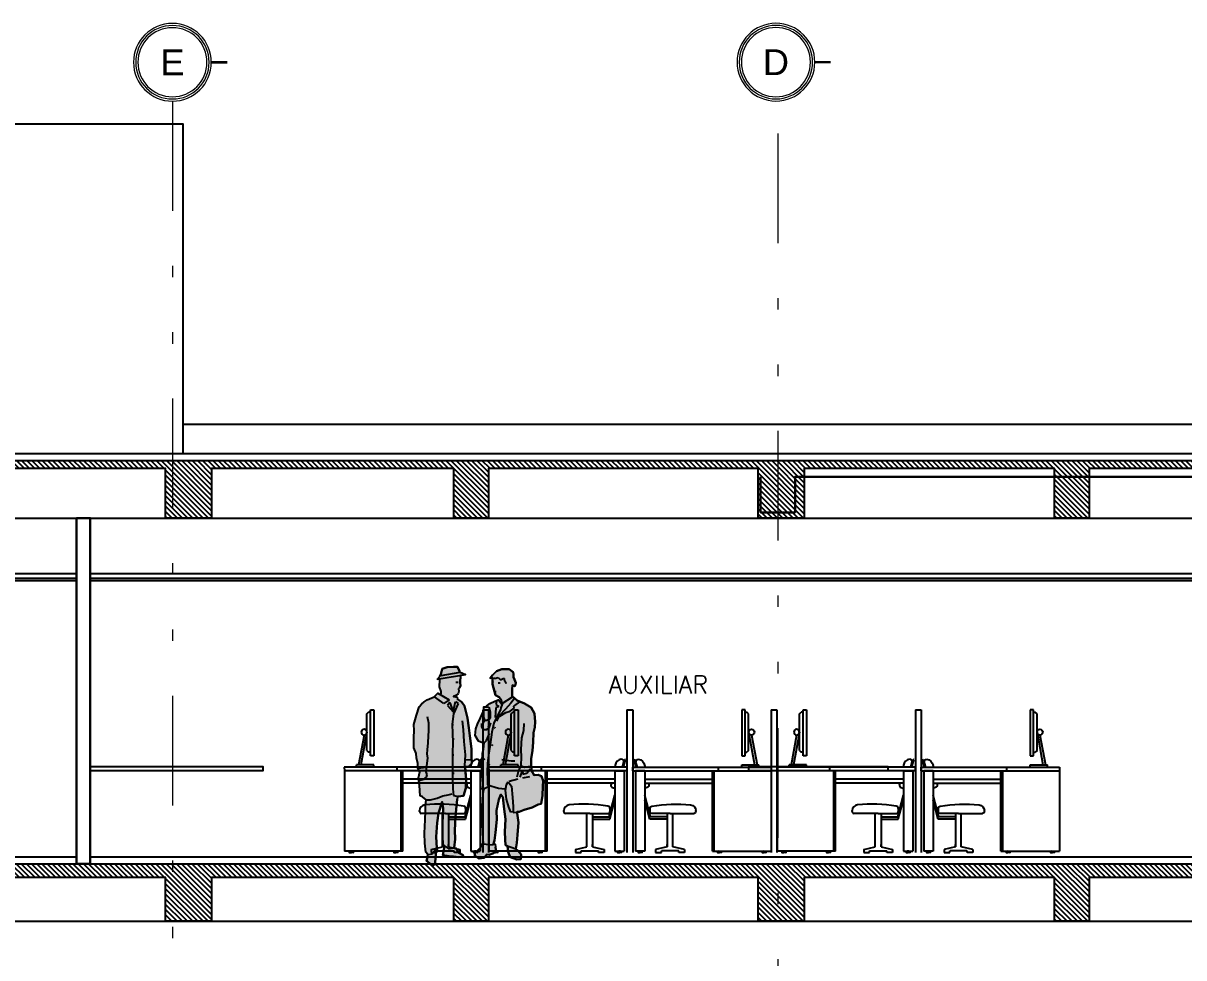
# Model space of a CAD drawing. Header units: millimetres. Extents: x 2056 to 4470, y 1400 to 3101.
# Drawn here: x 2167.64 to 2177.71, y 1445.44 to 1453.56 of the extents above; entities that cross this region are included whole.
import ezdxf
from ezdxf.enums import TextEntityAlignment as Align

# ---------------------------------------------------------------- set-up
doc = ezdxf.new("R2010")
doc.units = ezdxf.units.MM
doc.linetypes.add('DIVIDE', pattern=[31.75, 12.7, -6.35, 0, -6.35, 0, -6.35])
for name, color, linetype in [('A-254', 254, 'Continuous'), ('A-ANNO-DIMS-GRID', 195, 'Continuous'), ('A-ANNO-TEXT', 190, 'Continuous'), ('A-FURN', 252, 'Continuous'), ('A-FURN-FIXD', 8, 'Continuous'), ('A-GRID-COLS', 75, 'DIVIDE'), ('A-PLAN-1', 5, 'Continuous'), ('A-PLAN-2', 4, 'Continuous'), ('A-PLAN-4', 2, 'Continuous'), ('A-PLAN-5', 1, 'Continuous'), ('A-PLAN-6', 9, 'Continuous')]:
    doc.layers.add(name, color=color, linetype=linetype)
doc.layers.add('A-WALL', color=16, linetype='Continuous', lineweight=30)
doc.styles.add('ROMAN', font='arial.ttf')
doc.styles.add('ROMANS', font='romans')
pattern_1 = [(225, (-989008.851176, -1733150.051984), (0.02245064030267, -0.02245064030267), [])]

# ---------------------------------------------------------------- blocks, each defined once
blk = doc.blocks.new('PC PANTALLA LATERAL')
at = {"layer": 'A-FURN-FIXD'}
for p, q in [((10828.772, -4647.171), (10828.772, -4647.571)), ((10828.802, -4647.171), (10828.772, -4647.171)), ((10828.802, -4647.571), (10828.802, -4647.171)), ((10828.802, -4647.191), (10828.817, -4647.191)), ((10828.832, -4647.206), (10828.817, -4647.191)), ((10828.832, -4647.526), (10828.832, -4647.206)), ((10828.832, -4647.366), (10828.884, -4647.651)), ((10828.857, -4647.391), (10828.905, -4647.651)), ((10828.772, -4647.571), (10828.802, -4647.571)), ((10828.802, -4647.541), (10828.817, -4647.541)), ((10828.832, -4647.526), (10828.817, -4647.541)), ((10828.772, -4647.651), (10828.922, -4647.651)), ((10828.772, -4647.671), (10828.772, -4647.651)), ((10828.772, -4647.671), (10828.922, -4647.671)), ((10828.847, -4647.651), (10828.922, -4647.651)), ((10828.922, -4647.671), (10828.922, -4647.651))]:
    blk.add_line(p, q, dxfattribs=at)
blk.add_circle((10828.857, -4647.366), 0.025, dxfattribs=at)
blk = doc.blocks.new('MUEBLE FRENTE')
at = {"layer": 'A-FURN'}
for p, q in [((1.201, 0.728, 0.102), (-0.001, 0.728, 0.102)), ((-0.001, 0.728, 0.102), (0, 0.698, 0.102)), ((0.457, 0.728, 0.102), (0.457, 0.728, 0.102)), ((0.457, 0.698, 0.102), (0.457, 0.728, 0.102)), ((0.458, 0.728, 0.102), (0.458, 0.728, 0.102)), ((1.098, 0.746, 0.102), (1.094, 0.728, 0.102)), ((1.16, 0.728, 0.102), (1.173, 0.773, 0.102)), ((1.161, 0.728, 0.102), (1.179, 0.795, 0.102)), ((1.171, 0.728, 0.102), (1.188, 0.793, 0.102)), ((1.188, 0.793, 0.102), (1.179, 0.795, 0.102)), ((1.201, 0.728, 0.102), (1.201, 0.728, 0.102)), ((1.201, 0.698, 0.102), (1.201, 0.728, 0.102)), ((1.201, 0.698, 0.102), (0, 0.698, 0.102)), ((0, 0.698, 0.102), (0, 0, 0.102)), ((0.375, 0.698, 0.102), (0.375, 0.698, 0.102)), ((0.376, 0.698, 0.102), (0.376, 0.698, 0.102)), ((0.379, 0.698, 0.102), (0.379, 0.698, 0.102)), ((0.383, 0.698, 0.102), (0.383, 0.698, 0.102)), ((0.386, 0.698, 0.102), (0.386, 0.698, 0.102)), ((0.388, 0.698, 0.102), (0.388, 0.698, 0.102)), ((0.39, 0.698, 0.102), (0.39, 0.698, 0.102)), ((0.39, 0.698, 0.102), (0.39, 0.698, 0.102)), ((0.391, 0.698, 0.102), (0.391, 0.698, 0.102)), ((0.457, 0.698, 0.102), (0.457, 0.698, 0.102)), ((0.493, 0, 0.102), (0.493, 0.698, 0.102)), ((0.508, 0, 0.102), (0.508, 0.698, 0.102)), ((1.096, 0.626, 0.102), (0.516, 0.626, 0.102)), ((1.201, 0.698, 0.102), (1.201, 0.698, 0.102)), ((1.096, 0.591, 0.102), (0.508, 0.591, 0.102)), ((1.065, 0.591, 0.102), (1.061, 0.574, 0.102)), ((1.076, 0.552, 0.102), (1.091, 0.548, 0.102)), ((1.047, 0.299, 0.102), (1.096, 0.486, 0.102)), ((1.052, 0.279, 0.102), (1.096, 0.447, 0.102)), ((0.652, 0.343, 0.102), (0.652, 0.352, 0.102)), ((0.877, 0.328, 0.102), (0.667, 0.328, 0.102)), ((0.852, 0.038, 0.102), (0.852, 0.328, 0.102)), ((0.877, 0.328, 0.102), (1.037, 0.328, 0.102)), ((0.902, 0.328, 0.102), (0.902, 0.038, 0.102)), ((1.052, 0.371, 0.102), (1.052, 0.343, 0.102)), ((0.902, 0.299, 0.102), (1.047, 0.299, 0.102)), ((0.902, 0.279, 0.102), (1.052, 0.279, 0.102)), ((0.508, 0, -0.291), (0, 0)), ((0.752, 0.013, 0.102), (0.852, 0.038, 0.102)), ((0.752, 0.013, 0.102), (0.752, -0.012, 0.102)), ((0.802, -0.012, 0.102), (0.802, 0.003, 0.102)), ((0.802, -0.012, 0.102), (0.802, 0.003, 0.102)), ((0.802, 0.003, 0.102), (0.952, 0.003, 0.102)), ((0.902, 0.038, 0.102), (0.902, 0.058, 0.102)), ((0.902, 0.038, 0.102), (1.002, 0.013, 0.102)), ((0.952, -0.012, 0.102), (0.952, 0.003, 0.102)), ((1.002, 0.013, 0.102), (1.002, -0.012, 0.102)), ((0.752, -0.012, 0.102), (0.802, -0.012, 0.102)), ((1.002, -0.012, 0.102), (0.952, -0.012, 0.102))]:
    blk.add_line(p, q, dxfattribs=at)
at = {"layer": 'A-FURN', "ltscale": 35}
for p, q in [((1.096, 0.698, -0.628), (1.096, 0, -0.628)), ((1.096, 0.698, -0.628), (1.177, 0.698, -0.628)), ((1.177, 0.698, -0.628), (1.177, 0, -0.628)), ((1.096, 0, -0.628), (1.177, 0, -0.628))]:
    blk.add_line(p, q, dxfattribs=at)
at = {"layer": 'A-FURN'}
for points, elevation in [([(0.068, 0), (0.053, 0), (0.053, -0.005), (0.068, -0.005)], 0.102), ([(0.454, 0), (0.439, 0), (0.439, -0.005), (0.454, -0.005)], 0.102), ([(1.144, 0), (1.129, 0), (1.129, -0.005), (1.144, -0.005)], -0.628)]:
    blk.add_lwpolyline(points, close=True, dxfattribs=dict(at, elevation=elevation))
for points, elevation in [([(0.053, -0.002), (0.068, -0.001), (0.068, 0)], 0.102), ([(0.439, -0.002), (0.454, -0.001), (0.454, 0)], 0.102), ([(1.129, -0.002), (1.144, -0.001), (1.144, 0)], -0.628), ([(0.053, -0.005), (0.042, -0.012), (0.06, -0.012)], 0.102), ([(0.053, -0.003), (0.068, -0.003), (0.068, -0.001)], 0.102), ([(0.053, -0.005), (0.068, -0.004), (0.068, -0.003)], 0.102), ([(0.068, -0.005), (0.078, -0.012), (0.06, -0.012)], 0.102), ([(0.439, -0.005), (0.429, -0.012), (0.447, -0.012)], 0.102), ([(0.439, -0.003), (0.454, -0.003), (0.454, -0.001)], 0.102), ([(0.439, -0.005), (0.454, -0.004), (0.454, -0.003)], 0.102), ([(0.454, -0.005), (0.464, -0.012), (0.447, -0.012)], 0.102), ([(1.129, -0.005), (1.119, -0.012), (1.137, -0.012)], -0.628), ([(1.129, -0.003), (1.144, -0.003), (1.144, -0.001)], -0.628), ([(1.129, -0.005), (1.144, -0.004), (1.144, -0.003)], -0.628), ([(1.144, -0.005), (1.154, -0.012), (1.137, -0.012)], -0.628)]:
    blk.add_lwpolyline(points, dxfattribs=dict(at, elevation=elevation))
for centre, radius, start, end in [((1.157, 0.738, 0.102), 0.06, 95.8028, 172.3985), ((1.153, 0.778, 0.102), 0.02, 345, 95.8028), ((1.081, 0.572, 0.102), 0.02, 172.3985, 255), ((1.097, 0.568, 0.102), 0.02, 255, 269.0799), ((0.82, -0.929, 0.102), 1.337, 80.758, 95.2408), ((0.702, 0.352, 0.102), 0.05, 94.5661, 180), ((0.667, 0.343, 0.102), 0.015, 180, 270), ((1.032, 0.371, 0.102), 0.02, 0, 81.9496), ((1.037, 0.343, 0.102), 0.015, 270, 0)]:
    blk.add_arc(centre, radius, start, end, dxfattribs=at)
at = {"layer": 'A-FURN-FIXD', "xscale": -1}
blk.add_blockref('PC PANTALLA LATERAL', (10829.027, 4648.399, 0.102), dxfattribs=at)
blk = doc.blocks.new('ADMINISTRATIVA')
for p, q in [((1.202, 1.24), (1.202, 0)), ((1.202, 1.24), (1.252, 1.24)), ((1.252, 1.24), (1.252, 0)), ((2.453, 1.24), (2.453, 0)), ((2.453, 1.24), (2.503, 1.24)), ((2.503, 1.24), (2.503, 0)), ((3.704, 1.24), (3.704, 0)), ((3.704, 1.24), (3.754, 1.24)), ((3.754, 1.24), (3.754, 0)), ((4.957, 1.24), (4.957, 0)), ((4.957, 1.24), (5.007, 1.24)), ((5.007, 1.24), (5.007, 0))]:
    blk.add_line(p, q)
for p in [(0.001, 0.012, -0.102), (1.253, 0.012, -0.102), (3.756, 0.012, -0.102)]:
    blk.add_blockref('MUEBLE FRENTE', p)
at = {"xscale": -1}
for p in [(3.704, 0.012, -0.102), (6.207, 0.012, -0.102)]:
    blk.add_blockref('MUEBLE FRENTE', p, dxfattribs=at)
blk = doc.blocks.new('2D-pe19')
for points in [[(-0.282, 1.539), (-0.259, 1.564), (-0.253, 1.581), (-0.252, 1.582), (-0.241, 1.631), (-0.195, 1.645), (-0.142, 1.65), (-0.107, 1.649), (-0.09, 1.613), (-0.084, 1.602), (-0.037, 1.582), (-0.082, 1.574), (-0.081, 1.568), (-0.081, 1.548), (-0.083, 1.535), (-0.084, 1.512), (-0.08, 1.485), (-0.09, 1.468), (-0.097, 1.458), (-0.095, 1.438), (-0.098, 1.425), (-0.101, 1.416), (-0.115, 1.403), (-0.14, 1.392), (-0.109, 1.386), (-0.108, 1.368), (-0.073, 1.345), (-0.045, 1.312), (-0.019, 1.205), (-0.007, 1.121), (0, 1.05), (0.015, 0.937), (0.014, 0.875), (0.017, 0.813), (-0.012, 0.784), (-0.031, 0.782), (-0.041, 0.781), (-0.032, 0.671), (-0.033, 0.597), (-0.056, 0.53), (-0.1, 0.524), (-0.105, 0.525), (-0.11, 0.501), (-0.117, 0.41), (-0.125, 0.343), (-0.13, 0.23), (-0.127, 0.152), (-0.135, 0.079), (-0.122, 0.075), (-0.095, 0.034), (-0.057, 0.013), (-0.063, 0.001), (-0.096, -0.004), (-0.142, 0.004), (-0.159, 0.002), (-0.234, 0.015), (-0.229, 0.045), (-0.219, 0.095), (-0.234, 0.105), (-0.236, 0.185), (-0.236, 0.296), (-0.231, 0.419), (-0.241, 0.476), (-0.272, 0.378), (-0.284, 0.294), (-0.291, 0.172), (-0.285, 0.075), (-0.284, 0.069), (-0.293, 0.044), (-0.295, 0.021), (-0.295, 0.021), (-0.297, -0.021), (-0.303, -0.063), (-0.317, -0.076), (-0.337, -0.065), (-0.376, -0.035), (-0.369, -0.016), (-0.363, 0.02), (-0.382, 0.039), (-0.39, 0.119), (-0.394, 0.204), (-0.388, 0.321), (-0.385, 0.399), (-0.385, 0.445), (-0.38, 0.495), (-0.41, 0.52), (-0.432, 0.528), (-0.436, 0.62), (-0.442, 0.662), (-0.444, 0.686), (-0.435, 0.738), (-0.45, 0.77), (-0.45, 0.77), (-0.452, 0.809), (-0.463, 0.859), (-0.466, 0.897), (-0.485, 0.947), (-0.486, 1.035), (-0.483, 1.097), (-0.485, 1.15), (-0.463, 1.23), (-0.438, 1.303), (-0.418, 1.324), (-0.395, 1.346), (-0.37, 1.364), (-0.309, 1.388), (-0.278, 1.421), (-0.256, 1.408), (-0.249, 1.422), (-0.249, 1.435), (-0.262, 1.475), (-0.261, 1.536), (-0.265, 1.545)], [(0.048, 1.053), (0.052, 1.111), (0.066, 1.151), (0.093, 1.206), (0.113, 1.252), (0.121, 1.265), (0.121, 1.269), (0.121, 1.303), (0.144, 1.303), (0.148, 1.31), (0.173, 1.331), (0.218, 1.352), (0.246, 1.363), (0.25, 1.364), (0.279, 1.326), (0.28, 1.327), (0.273, 1.363), (0.254, 1.385), (0.224, 1.404), (0.196, 1.499), (0.198, 1.553), (0.177, 1.55), (0.197, 1.576), (0.232, 1.611), (0.277, 1.629), (0.308, 1.628), (0.343, 1.628), (0.376, 1.603), (0.379, 1.586), (0.38, 1.559), (0.389, 1.538), (0.401, 1.511), (0.395, 1.484), (0.389, 1.481), (0.372, 1.49), (0.369, 1.454), (0.369, 1.396), (0.411, 1.356), (0.474, 1.33), (0.533, 1.297), (0.563, 1.244), (0.568, 1.171), (0.565, 1.125), (0.554, 1.075), (0.551, 0.995), (0.544, 0.92), (0.534, 0.853), (0.534, 0.785), (0.537, 0.744), (0.56, 0.708), (0.592, 0.711), (0.621, 0.701), (0.638, 0.659), (0.635, 0.611), (0.631, 0.531), (0.62, 0.46), (0.594, 0.455), (0.54, 0.429), (0.473, 0.408), (0.428, 0.391), (0.41, 0.389), (0.411, 0.38), (0.424, 0.297), (0.415, 0.192), (0.408, 0.12), (0.401, 0.068), (0.405, 0.06), (0.42, 0.051), (0.445, 0.02), (0.443, -0.022), (0.407, -0.024), (0.353, -0.004), (0.342, 0.018), (0.333, 0.042), (0.326, 0.092), (0.309, 0.102), (0.307, 0.149), (0.304, 0.216), (0.309, 0.327), (0.298, 0.413), (0.287, 0.517), (0.27, 0.542), (0.251, 0.498), (0.232, 0.403), (0.234, 0.324), (0.223, 0.21), (0.213, 0.142), (0.206, 0.114), (0.22, 0.111), (0.222, 0.085), (0.228, 0.045), (0.201, 0.028), (0.169, 0.018), (0.147, 0.019), (0.124, -0.008), (0.082, -0.015), (0.044, 0.007), (0.044, 0.035), (0.079, 0.065), (0.1, 0.086), (0.114, 0.113), (0.11, 0.113), (0.118, 0.117), (0.116, 0.149), (0.113, 0.218), (0.108, 0.349), (0.111, 0.425), (0.114, 0.502), (0.118, 0.574), (0.125, 0.59), (0.115, 0.586), (0.095, 0.59), (0.092, 0.637), (0.101, 0.731), (0.107, 0.829), (0.11, 0.896), (0.119, 0.934), (0.124, 0.988), (0.109, 0.988), (0.076, 1.003)]]:
    blk.add_hatch(color=255).paths.add_polyline_path(points)
at = {"color": 250}
for p, q in [((-0.241, 1.631), (-0.252, 1.582)), ((-0.195, 1.645), (-0.241, 1.631)), ((-0.142, 1.65), (-0.195, 1.645)), ((-0.107, 1.649), (-0.142, 1.65)), ((-0.09, 1.613), (-0.107, 1.649)), ((0.277, 1.629), (0.232, 1.611)), ((0.308, 1.628), (0.277, 1.629)), ((0.343, 1.628), (0.308, 1.628)), ((0.376, 1.603), (0.343, 1.628)), ((-0.282, 1.539), (-0.259, 1.564)), ((-0.264, 1.545), (-0.282, 1.539)), ((-0.265, 1.546), (-0.037, 1.582)), ((-0.261, 1.536), (-0.265, 1.546)), ((-0.262, 1.475), (-0.261, 1.536)), ((-0.259, 1.564), (-0.253, 1.581)), ((-0.248, 1.574), (-0.084, 1.602)), ((-0.12, 1.517), (-0.101, 1.516)), ((-0.084, 1.602), (-0.038, 1.583)), ((-0.084, 1.512), (-0.083, 1.535)), ((-0.08, 1.485), (-0.084, 1.512)), ((-0.083, 1.535), (-0.081, 1.548)), ((0.197, 1.576), (0.177, 1.55)), ((0.177, 1.55), (0.198, 1.553)), ((0.198, 1.553), (0.196, 1.499)), ((0.232, 1.611), (0.197, 1.576)), ((0.197, 1.515), (0.207, 1.514)), ((0.206, 1.553), (0.214, 1.548)), ((0.214, 1.548), (0.246, 1.557)), ((0.246, 1.557), (0.265, 1.54)), ((0.265, 1.54), (0.273, 1.54)), ((0.273, 1.54), (0.283, 1.546)), ((0.283, 1.546), (0.29, 1.55)), ((0.29, 1.55), (0.297, 1.547)), ((0.297, 1.547), (0.299, 1.535)), ((0.299, 1.535), (0.311, 1.52)), ((0.311, 1.52), (0.314, 1.504)), ((0.379, 1.586), (0.376, 1.603)), ((0.38, 1.559), (0.379, 1.586)), ((0.389, 1.538), (0.38, 1.559)), ((0.401, 1.511), (0.389, 1.538)), ((-0.309, 1.388), (-0.278, 1.421)), ((-0.278, 1.421), (-0.179, 1.363)), ((-0.249, 1.435), (-0.262, 1.475)), ((-0.249, 1.422), (-0.249, 1.435)), ((-0.115, 1.403), (-0.101, 1.416)), ((-0.09, 1.468), (-0.08, 1.485)), ((0.196, 1.499), (0.224, 1.404)), ((0.216, 1.437), (0.22, 1.436)), ((0.22, 1.436), (0.23, 1.436)), ((0.247, 1.511), (0.265, 1.51)), ((0.369, 1.454), (0.372, 1.49)), ((0.369, 1.396), (0.369, 1.454)), ((0.372, 1.49), (0.389, 1.481)), ((0.389, 1.481), (0.395, 1.484)), ((0.395, 1.484), (0.401, 1.511)), ((-0.438, 1.303), (-0.418, 1.324)), ((-0.418, 1.324), (-0.395, 1.346)), ((-0.395, 1.346), (-0.37, 1.364)), ((-0.37, 1.364), (-0.309, 1.388)), ((-0.225, 1.33), (-0.306, 1.389)), ((-0.179, 1.363), (-0.225, 1.33)), ((-0.173, 1.343), (-0.194, 1.314)), ((-0.194, 1.314), (-0.145, 1.26)), ((-0.174, 1.336), (-0.149, 1.277)), ((-0.145, 1.26), (-0.125, 1.348)), ((-0.1, 1.332), (-0.142, 1.242)), ((-0.14, 1.392), (-0.115, 1.403)), ((-0.125, 1.348), (-0.1, 1.332)), ((-0.073, 1.345), (-0.108, 1.368)), ((-0.045, 1.312), (-0.073, 1.345)), ((-0.019, 1.205), (-0.045, 1.312)), ((0.144, 1.303), (0.148, 1.31)), ((0.148, 1.31), (0.173, 1.331)), ((0.173, 1.331), (0.218, 1.352)), ((0.218, 1.352), (0.246, 1.363)), ((0.224, 1.404), (0.254, 1.385)), ((0.235, 1.356), (0.225, 1.322)), ((0.225, 1.322), (0.252, 1.305)), ((0.25, 1.364), (0.279, 1.326)), ((0.254, 1.385), (0.273, 1.363)), ((0.28, 1.325), (0.27, 1.292)), ((0.273, 1.363), (0.28, 1.325)), ((0.368, 1.386), (0.279, 1.327)), ((0.357, 1.335), (0.311, 1.282)), ((0.386, 1.371), (0.357, 1.335)), ((0.411, 1.356), (0.369, 1.396)), ((0.382, 1.308), (0.391, 1.314)), ((0.391, 1.314), (0.435, 1.346)), ((0.474, 1.33), (0.411, 1.356)), ((0.533, 1.297), (0.474, 1.33)), ((-0.485, 1.15), (-0.463, 1.23)), ((-0.463, 1.23), (-0.438, 1.303)), ((-0.355, 1.16), (-0.367, 1.214)), ((-0.142, 1.242), (-0.154, 1.151)), ((0.093, 1.206), (0.113, 1.252)), ((0.113, 1.252), (0.121, 1.265)), ((0.121, 1.303), (0.144, 1.303)), ((0.121, 1.269), (0.121, 1.303)), ((0.122, 1.213), (0.121, 1.269)), ((0.134, 1.181), (0.122, 1.213)), ((0.144, 1.303), (0.165, 1.299)), ((0.165, 1.299), (0.178, 1.257)), ((0.178, 1.257), (0.176, 1.203)), ((0.239, 1.22), (0.21, 1.159)), ((0.225, 1.292), (0.22, 1.208)), ((0.252, 1.305), (0.225, 1.292)), ((0.255, 1.224), (0.231, 1.178)), ((0.266, 1.275), (0.239, 1.22)), ((0.241, 1.21), (0.262, 1.22)), ((0.311, 1.282), (0.255, 1.224)), ((0.262, 1.22), (0.312, 1.252)), ((0.27, 1.292), (0.266, 1.275)), ((0.312, 1.252), (0.349, 1.263)), ((0.349, 1.263), (0.385, 1.289)), ((0.385, 1.289), (0.382, 1.308)), ((0.563, 1.244), (0.533, 1.297)), ((0.568, 1.171), (0.563, 1.244)), ((0.568, 1.171), (0.563, 1.244)), ((-0.483, 1.097), (-0.485, 1.15)), ((-0.356, 1.095), (-0.355, 1.122)), ((-0.355, 1.122), (-0.355, 1.16)), ((-0.154, 1.151), (-0.146, 0.99)), ((-0.147, 1.15), (-0.141, 1.15)), ((-0.055, 1.102), (-0.062, 1.181)), ((-0.007, 1.121), (-0.019, 1.205)), ((0, 1.05), (-0.007, 1.121)), ((0.048, 1.053), (0.052, 1.111)), ((0.052, 1.111), (0.066, 1.151)), ((0.066, 1.151), (0.093, 1.206)), ((0.115, 1.163), (0.101, 1.135)), ((0.102, 1.158), (0.102, 1.129)), ((0.102, 1.129), (0.12, 1.106)), ((0.129, 1.187), (0.115, 1.163)), ((0.165, 1.189), (0.134, 1.181)), ((0.146, 1.104), (0.167, 1.121)), ((0.163, 1.129), (0.172, 1.155)), ((0.176, 1.203), (0.164, 1.186)), ((0.172, 1.155), (0.165, 1.189)), ((0.167, 1.121), (0.183, 1.163)), ((0.21, 1.159), (0.19, 1.081)), ((0.215, 1.124), (0.221, 1.119)), ((0.221, 1.119), (0.221, 1.124)), ((0.468, 1.097), (0.472, 1.156)), ((0.554, 1.075), (0.565, 1.125)), ((0.565, 1.125), (0.568, 1.171)), ((-0.486, 1.035), (-0.483, 1.097)), ((-0.485, 0.947), (-0.486, 1.035)), ((-0.362, 0.99), (-0.358, 1.049)), ((-0.358, 1.049), (-0.356, 1.095)), ((-0.143, 1.023), (-0.137, 1.023)), ((-0.048, 1), (-0.055, 1.102)), ((0.015, 0.937), (0, 1.05)), ((0.076, 1.003), (0.048, 1.053)), ((0.12, 1.106), (0.146, 1.104)), ((0.121, 0.987), (0.146, 1.011)), ((0.146, 1.011), (0.171, 1.07)), ((0.19, 1.081), (0.178, 0.974)), ((0.447, 0.932), (0.453, 1.032)), ((0.453, 1.032), (0.468, 1.097)), ((0.551, 0.995), (0.554, 1.075)), ((-0.466, 0.897), (-0.485, 0.947)), ((-0.369, 0.895), (-0.368, 0.929)), ((-0.368, 0.929), (-0.362, 0.99)), ((-0.146, 0.99), (-0.151, 0.902)), ((-0.036, 0.885), (-0.048, 1)), ((0.014, 0.875), (0.015, 0.937)), ((0.109, 0.988), (0.076, 1.003)), ((0.124, 0.988), (0.109, 0.988)), ((0.11, 0.896), (0.119, 0.934)), ((0.119, 0.934), (0.124, 0.988)), ((0.178, 0.974), (0.161, 0.882)), ((0.189, 0.971), (0.197, 0.965)), ((0.197, 0.965), (0.198, 0.973)), ((0.448, 0.866), (0.447, 0.932)), ((0.534, 0.853), (0.544, 0.92)), ((0.544, 0.92), (0.551, 0.995)), ((-0.463, 0.859), (-0.466, 0.897)), ((-0.452, 0.809), (-0.463, 0.859)), ((-0.45, 0.771), (-0.452, 0.809)), ((-0.378, 0.738), (-0.369, 0.812)), ((-0.365, 0.856), (-0.369, 0.895)), ((-0.369, 0.812), (-0.365, 0.856)), ((-0.151, 0.902), (-0.149, 0.841)), ((-0.149, 0.841), (-0.149, 0.682)), ((-0.145, 0.886), (-0.139, 0.886)), ((-0.042, 0.79), (-0.036, 0.885)), ((-0.038, 0.842), (0.015, 0.844)), ((-0.012, 0.784), (0.017, 0.813)), ((0.017, 0.813), (0.014, 0.875)), ((0.101, 0.731), (0.107, 0.829)), ((0.107, 0.829), (0.11, 0.896)), ((0.131, 0.849), (0.107, 0.839)), ((0.153, 0.813), (0.152, 0.736)), ((0.161, 0.882), (0.153, 0.813)), ((0.161, 0.806), (0.168, 0.798)), ((0.168, 0.798), (0.172, 0.808)), ((0.279, 0.844), (0.358, 0.834)), ((0.358, 0.834), (0.392, 0.834)), ((0.446, 0.795), (0.448, 0.866)), ((0.534, 0.785), (0.534, 0.853)), ((-0.45, 0.77), (-0.375, 0.777)), ((-0.435, 0.738), (-0.45, 0.771)), ((-0.444, 0.686), (-0.435, 0.738)), ((-0.37, 0.713), (-0.378, 0.738)), ((-0.376, 0.692), (-0.37, 0.713)), ((-0.141, 0.725), (-0.135, 0.725)), ((-0.032, 0.671), (-0.042, 0.79)), ((-0.031, 0.782), (-0.012, 0.784)), ((0.092, 0.637), (0.101, 0.731)), ((0.152, 0.736), (0.153, 0.673)), ((0.412, 0.694), (0.424, 0.74)), ((0.424, 0.74), (0.446, 0.795)), ((0.437, 0.691), (0.456, 0.75)), ((0.476, 0.775), (0.441, 0.789)), ((0.456, 0.75), (0.461, 0.716)), ((0.461, 0.716), (0.496, 0.725)), ((0.525, 0.784), (0.476, 0.775)), ((0.496, 0.725), (0.525, 0.765)), ((0.537, 0.744), (0.534, 0.785)), ((0.56, 0.708), (0.537, 0.744)), ((0.592, 0.711), (0.56, 0.708)), ((0.621, 0.701), (0.592, 0.711)), ((-0.442, 0.662), (-0.399, 0.675)), ((-0.436, 0.62), (-0.442, 0.662)), ((-0.432, 0.528), (-0.436, 0.62)), ((-0.399, 0.675), (-0.376, 0.692)), ((-0.149, 0.682), (-0.146, 0.59)), ((-0.033, 0.597), (-0.032, 0.671)), ((0.095, 0.59), (0.092, 0.637)), ((0.153, 0.606), (0.135, 0.595)), ((0.153, 0.673), (0.153, 0.625)), ((0.153, 0.625), (0.249, 0.596)), ((0.31, 0.578), (0.32, 0.627)), ((0.32, 0.627), (0.333, 0.65)), ((0.333, 0.65), (0.361, 0.614)), ((0.343, 0.656), (0.417, 0.676)), ((0.361, 0.614), (0.37, 0.514)), ((0.461, 0.686), (0.52, 0.696)), ((0.638, 0.659), (0.621, 0.701)), ((0.631, 0.531), (0.635, 0.611)), ((0.635, 0.611), (0.638, 0.659)), ((-0.41, 0.52), (-0.432, 0.528)), ((-0.38, 0.495), (-0.41, 0.52)), ((-0.342, 0.494), (-0.282, 0.509)), ((-0.282, 0.509), (-0.233, 0.528)), ((-0.233, 0.528), (-0.189, 0.538)), ((-0.189, 0.538), (-0.154, 0.548)), ((-0.146, 0.59), (-0.141, 0.533)), ((-0.141, 0.533), (-0.1, 0.524)), ((-0.1, 0.524), (-0.056, 0.53)), ((-0.056, 0.53), (-0.033, 0.597)), ((0.115, 0.586), (0.095, 0.59)), ((0.114, 0.502), (0.118, 0.574)), ((0.135, 0.595), (0.115, 0.586)), ((0.249, 0.596), (0.308, 0.591)), ((0.251, 0.498), (0.27, 0.542)), ((0.27, 0.542), (0.287, 0.517)), ((0.287, 0.517), (0.298, 0.413)), ((0.318, 0.501), (0.31, 0.578)), ((0.37, 0.514), (0.376, 0.437)), ((0.62, 0.46), (0.631, 0.531)), ((-0.385, 0.445), (-0.38, 0.495)), ((-0.385, 0.399), (-0.385, 0.445)), ((-0.381, 0.494), (-0.342, 0.494)), ((-0.272, 0.378), (-0.241, 0.476)), ((-0.241, 0.476), (-0.231, 0.419)), ((-0.231, 0.419), (-0.236, 0.296)), ((-0.125, 0.343), (-0.117, 0.41)), ((-0.117, 0.41), (-0.11, 0.501)), ((0.108, 0.349), (0.111, 0.425)), ((0.111, 0.425), (0.114, 0.502)), ((0.232, 0.403), (0.251, 0.498)), ((0.298, 0.413), (0.309, 0.327)), ((0.339, 0.43), (0.318, 0.501)), ((0.355, 0.388), (0.339, 0.43)), ((0.376, 0.437), (0.377, 0.384)), ((0.428, 0.391), (0.473, 0.408)), ((0.473, 0.408), (0.54, 0.429)), ((0.54, 0.429), (0.594, 0.455)), ((0.594, 0.455), (0.62, 0.46)), ((-0.394, 0.204), (-0.388, 0.321)), ((-0.388, 0.321), (-0.385, 0.399)), ((-0.284, 0.294), (-0.272, 0.378)), ((-0.13, 0.23), (-0.125, 0.343)), ((0.113, 0.218), (0.108, 0.349)), ((0.223, 0.21), (0.234, 0.324)), ((0.234, 0.324), (0.232, 0.403)), ((0.309, 0.327), (0.304, 0.216)), ((0.378, 0.39), (0.355, 0.388)), ((0.377, 0.384), (0.428, 0.391)), ((0.424, 0.297), (0.411, 0.38)), ((-0.39, 0.119), (-0.394, 0.204)), ((-0.291, 0.172), (-0.284, 0.294)), ((-0.236, 0.296), (-0.236, 0.185)), ((-0.127, 0.152), (-0.13, 0.23)), ((0.116, 0.149), (0.113, 0.218)), ((0.213, 0.142), (0.223, 0.21)), ((0.304, 0.216), (0.307, 0.149)), ((0.415, 0.192), (0.424, 0.297)), ((-0.382, 0.039), (-0.39, 0.119)), ((-0.285, 0.075), (-0.291, 0.172)), ((-0.236, 0.185), (-0.234, 0.105)), ((-0.234, 0.105), (-0.181, 0.07)), ((-0.135, 0.079), (-0.127, 0.152)), ((0.114, 0.113), (0.1, 0.086)), ((0.11, 0.113), (0.203, 0.104)), ((0.118, 0.117), (0.116, 0.149)), ((0.203, 0.104), (0.213, 0.142)), ((0.307, 0.149), (0.309, 0.102)), ((0.309, 0.102), (0.401, 0.068)), ((0.401, 0.068), (0.408, 0.12)), ((0.408, 0.12), (0.415, 0.192)), ((-0.36, 0.016), (-0.382, 0.039)), ((-0.363, 0.02), (-0.369, -0.016)), ((-0.327, 0.023), (-0.36, 0.016)), ((-0.302, 0.058), (-0.327, 0.023)), ((-0.302, 0.058), (-0.284, 0.069)), ((-0.297, -0.021), (-0.295, 0.021)), ((-0.295, 0.018), (-0.293, 0.044)), ((-0.229, 0.045), (-0.234, 0.015)), ((-0.234, 0.015), (-0.159, 0.002)), ((-0.219, 0.093), (-0.229, 0.045)), ((-0.181, 0.07), (-0.135, 0.079)), ((-0.159, 0.002), (-0.142, 0.004)), ((-0.142, 0.004), (-0.096, -0.004)), ((-0.095, 0.034), (-0.122, 0.075)), ((-0.096, -0.004), (-0.063, 0.001)), ((-0.057, 0.013), (-0.095, 0.034)), ((-0.063, 0.001), (-0.057, 0.013)), ((0.079, 0.065), (0.044, 0.035)), ((0.044, 0.035), (0.044, 0.007)), ((0.044, 0.007), (0.082, -0.015)), ((0.1, 0.086), (0.079, 0.065)), ((0.124, -0.008), (0.147, 0.019)), ((0.147, 0.019), (0.169, 0.018)), ((0.169, 0.018), (0.201, 0.028)), ((0.201, 0.028), (0.228, 0.045)), ((0.228, 0.045), (0.222, 0.085)), ((0.326, 0.092), (0.333, 0.042)), ((0.333, 0.042), (0.342, 0.018)), ((0.342, 0.018), (0.353, -0.004)), ((0.42, 0.051), (0.405, 0.06)), ((0.445, 0.02), (0.42, 0.051)), ((0.443, -0.022), (0.445, 0.02)), ((-0.369, -0.016), (-0.376, -0.035)), ((-0.376, -0.035), (-0.337, -0.065)), ((-0.337, -0.065), (-0.317, -0.076)), ((-0.317, -0.076), (-0.303, -0.063)), ((-0.303, -0.063), (-0.297, -0.021)), ((0.082, -0.015), (0.124, -0.008)), ((0.353, -0.004), (0.407, -0.024)), ((0.407, -0.024), (0.443, -0.022))]:
    blk.add_line(p, q, dxfattribs=at)
at = {"color": 255}
for points in [[(-0.282, 1.539), (-0.259, 1.564), (-0.253, 1.581), (-0.252, 1.582), (-0.241, 1.631), (-0.195, 1.645), (-0.142, 1.65), (-0.107, 1.649), (-0.09, 1.613), (-0.084, 1.602), (-0.037, 1.582), (-0.082, 1.574), (-0.081, 1.568), (-0.081, 1.548), (-0.083, 1.535), (-0.084, 1.512), (-0.08, 1.485), (-0.09, 1.468), (-0.097, 1.458), (-0.095, 1.438), (-0.098, 1.425), (-0.101, 1.416), (-0.115, 1.403), (-0.14, 1.392), (-0.109, 1.386), (-0.108, 1.368), (-0.073, 1.345), (-0.045, 1.312), (-0.019, 1.205), (-0.007, 1.121), (0, 1.05), (0.015, 0.937), (0.014, 0.875), (0.017, 0.813), (-0.012, 0.784), (-0.031, 0.782), (-0.041, 0.781), (-0.032, 0.671), (-0.033, 0.597), (-0.056, 0.53), (-0.1, 0.524), (-0.105, 0.525), (-0.11, 0.501), (-0.117, 0.41), (-0.125, 0.343), (-0.13, 0.23), (-0.127, 0.152), (-0.135, 0.079), (-0.122, 0.075), (-0.095, 0.034), (-0.057, 0.013), (-0.063, 0.001), (-0.096, -0.004), (-0.142, 0.004), (-0.159, 0.002), (-0.234, 0.015), (-0.229, 0.045), (-0.219, 0.095), (-0.234, 0.105), (-0.236, 0.185), (-0.236, 0.296), (-0.231, 0.419), (-0.241, 0.476), (-0.272, 0.378), (-0.284, 0.294), (-0.291, 0.172), (-0.285, 0.075), (-0.284, 0.069), (-0.293, 0.044), (-0.295, 0.021), (-0.295, 0.021), (-0.297, -0.021), (-0.303, -0.063), (-0.317, -0.076), (-0.337, -0.065), (-0.376, -0.035), (-0.369, -0.016), (-0.363, 0.02), (-0.382, 0.039), (-0.39, 0.119), (-0.394, 0.204), (-0.388, 0.321), (-0.385, 0.399), (-0.385, 0.445), (-0.38, 0.495), (-0.41, 0.52), (-0.432, 0.528), (-0.436, 0.62), (-0.442, 0.662), (-0.444, 0.686), (-0.435, 0.738), (-0.45, 0.77), (-0.45, 0.77), (-0.452, 0.809), (-0.463, 0.859), (-0.466, 0.897), (-0.485, 0.947), (-0.486, 1.035), (-0.483, 1.097), (-0.485, 1.15), (-0.463, 1.23), (-0.438, 1.303), (-0.418, 1.324), (-0.395, 1.346), (-0.37, 1.364), (-0.309, 1.388), (-0.278, 1.421), (-0.256, 1.408), (-0.249, 1.422), (-0.249, 1.435), (-0.262, 1.475), (-0.261, 1.536), (-0.265, 1.545), (-0.282, 1.539)], [(0.048, 1.053), (0.052, 1.111), (0.066, 1.151), (0.093, 1.206), (0.113, 1.252), (0.121, 1.265), (0.121, 1.269), (0.121, 1.303), (0.144, 1.303), (0.148, 1.31), (0.173, 1.331), (0.218, 1.352), (0.246, 1.363), (0.25, 1.364), (0.279, 1.326), (0.28, 1.327), (0.273, 1.363), (0.254, 1.385), (0.224, 1.404), (0.196, 1.499), (0.198, 1.553), (0.177, 1.55), (0.197, 1.576), (0.232, 1.611), (0.277, 1.629), (0.308, 1.628), (0.343, 1.628), (0.376, 1.603), (0.379, 1.586), (0.38, 1.559), (0.389, 1.538), (0.401, 1.511), (0.395, 1.484), (0.389, 1.481), (0.372, 1.49), (0.369, 1.454), (0.369, 1.396), (0.411, 1.356), (0.474, 1.33), (0.533, 1.297), (0.563, 1.244), (0.568, 1.171), (0.565, 1.125), (0.554, 1.075), (0.551, 0.995), (0.544, 0.92), (0.534, 0.853), (0.534, 0.785), (0.537, 0.744), (0.56, 0.708), (0.592, 0.711), (0.621, 0.701), (0.638, 0.659), (0.635, 0.611), (0.631, 0.531), (0.62, 0.46), (0.594, 0.455), (0.54, 0.429), (0.473, 0.408), (0.428, 0.391), (0.41, 0.389), (0.411, 0.38), (0.424, 0.297), (0.415, 0.192), (0.408, 0.12), (0.401, 0.068), (0.405, 0.06), (0.42, 0.051), (0.445, 0.02), (0.443, -0.022), (0.407, -0.024), (0.353, -0.004), (0.342, 0.018), (0.333, 0.042), (0.326, 0.092), (0.309, 0.102), (0.307, 0.149), (0.304, 0.216), (0.309, 0.327), (0.298, 0.413), (0.287, 0.517), (0.27, 0.542), (0.251, 0.498), (0.232, 0.403), (0.234, 0.324), (0.223, 0.21), (0.213, 0.142), (0.206, 0.114), (0.22, 0.111), (0.222, 0.085), (0.228, 0.045), (0.201, 0.028), (0.169, 0.018), (0.147, 0.019), (0.124, -0.008), (0.082, -0.015), (0.044, 0.007), (0.044, 0.035), (0.079, 0.065), (0.1, 0.086), (0.114, 0.113), (0.11, 0.113), (0.118, 0.117), (0.116, 0.149), (0.113, 0.218), (0.108, 0.349), (0.111, 0.425), (0.114, 0.502), (0.118, 0.574), (0.125, 0.59), (0.115, 0.586), (0.095, 0.59), (0.092, 0.637), (0.101, 0.731), (0.107, 0.829), (0.11, 0.896), (0.119, 0.934), (0.124, 0.988), (0.109, 0.988), (0.076, 1.003)]]:
    blk.add_lwpolyline(points, close=True, dxfattribs=at)
blk = doc.blocks.new('EJE LETRA')
at = {"const_width": 0.06}
blk.add_lwpolyline([(2.068, 0), (1.7, 0)], dxfattribs=at)
at = {"linetype": 'Continuous', "lineweight": 9}
for radius in [0.9, 0.85, 0.8]:
    blk.add_circle((0.8, 0), radius, dxfattribs=at)
at = {"lineweight": 9, "style": 'ROMAN'}
blk.add_attdef('A', (0.601, -0.273), '', height=0.6, dxfattribs=at)
blk = doc.blocks.new('CORTE B-B')
at = {"layer": 'A-PLAN-5'}
h = blk.add_hatch(dxfattribs=at)
h.set_pattern_fill('ANSI31', color=256, scale=0.01, angle=90, style=0)
h.set_pattern_definition(pattern_1)
h.paths.add_polyline_path([(-12.529, -35.51), (-12.529, -2), (-12.029, -2), (-12.029, -2.403), (-12.459, -2.403), (-12.459, -4.941), (-12.029, -4.941), (-12.029, -5.241), (-12.459, -5.241), (-12.459, -7.009), (-12.029, -7.009), (-12.029, -7.409), (-12.459, -7.409), (-12.459, -8.681), (-12.029, -8.681), (-12.029, -8.981), (-12.459, -8.981), (-12.459, -11.447), (-12.029, -11.447), (-12.029, -11.747), (-12.459, -11.747), (-12.459, -14.311), (-12.029, -14.311), (-12.029, -14.711), (-12.459, -14.711), (-12.459, -16.884), (-12.029, -16.884), (-12.029, -17.184), (-12.459, -17.184), (-12.459, -19.357), (-12.029, -19.357), (-12.029, -19.757), (-12.459, -19.757), (-12.459, -22.098), (-12.029, -22.098), (-12.029, -22.398), (-12.459, -22.398), (-12.459, -24.5), (-12.029, -24.5), (-12.029, -24.9), (-12.459, -24.9), (-12.459, -28.011), (-12.029, -28.011), (-12.029, -28.311), (-12.459, -28.311), (-12.459, -29.835), (-12.029, -29.835), (-12.029, -30.235), (-12.459, -30.235), (-12.459, -34.988), (-12.029, -34.988), (-12.029, -35.51)])
h = blk.add_hatch(dxfattribs=at)
h.set_pattern_fill('ANSI31', color=256, scale=0.01, angle=90, style=0)
h.set_pattern_definition(pattern_1)
h.paths.add_polyline_path([(-8.579, -31.388), (-9.029, -31.388), (-9.029, -2), (-8.529, -2), (-8.529, -2.403), (-8.909, -2.403), (-8.909, -4.941), (-8.529, -4.941), (-8.529, -5.241), (-8.909, -5.241), (-8.909, -7.009), (-8.529, -7.009), (-8.529, -7.409), (-8.909, -7.409), (-8.909, -8.681), (-8.529, -8.681), (-8.529, -8.981), (-8.909, -8.981), (-8.909, -11.447), (-8.529, -11.447), (-8.529, -11.747), (-8.909, -11.747), (-8.909, -14.311), (-8.529, -14.311), (-8.529, -14.711), (-8.909, -14.711), (-8.909, -16.884), (-8.529, -16.884), (-8.529, -17.184), (-8.909, -17.184), (-8.909, -19.357), (-8.529, -19.357), (-8.529, -19.757), (-8.909, -19.757), (-8.909, -22.098), (-8.529, -22.098), (-8.529, -22.398), (-8.909, -22.398), (-8.909, -24.5), (-8.529, -24.5), (-8.529, -24.9), (-8.909, -24.9), (-8.909, -28.011), (-8.529, -28.011), (-8.529, -28.311), (-8.909, -28.311), (-8.909, -29.835), (-8.529, -29.835), (-8.529, -30.235), (-8.529, -31.388)])
h.paths.add_polyline_path([(-8.909, -30.235), (-8.629, -30.235), (-8.629, -31.19), (-8.909, -31.19)], flags=16)
at = {"layer": 'A-GRID-COLS', "lineweight": 9, "ltscale": 0.075}
for points in [[(-15.368, -19.585), (-2.028, -19.585)], [(-15.649, -24.84), (-2.029, -24.84)]]:
    blk.add_lwpolyline(points, dxfattribs=at)
at = {"layer": 'A-PLAN-1'}
for points in [[(-12.529, -35.51), (-12.529, -2)], [(-12.459, -14.711), (-12.459, -16.884), (-12.029, -16.884), (-12.029, -17.184), (-12.459, -17.184), (-12.459, -19.357), (-12.029, -19.357), (-12.029, -19.757), (-12.459, -19.757), (-12.459, -22.098), (-12.029, -22.098), (-12.029, -22.398), (-12.459, -22.398), (-12.459, -24.5), (-12.029, -24.5), (-12.029, -24.9), (-12.459, -24.9), (-12.459, -28.011)], [(-8.579, -31.388), (-9.029, -31.388), (-9.029, -2)], [(-8.909, -14.711), (-8.909, -16.884), (-8.529, -16.884), (-8.529, -17.184), (-8.909, -17.184), (-8.909, -19.357), (-8.529, -19.357), (-8.529, -19.757), (-8.909, -19.757), (-8.909, -22.098), (-8.529, -22.098), (-8.529, -22.398), (-8.909, -22.398), (-8.909, -24.5), (-8.529, -24.5), (-8.529, -24.9), (-8.909, -24.9), (-8.909, -28.011)]]:
    blk.add_lwpolyline(points, dxfattribs=at)
at = {"layer": 'A-PLAN-2'}
blk.add_line((-12.589, -35.36), (-12.589, -2.159), dxfattribs=at)
at = {"layer": 'A-PLAN-2', "elevation": -0.229}
for points in [[(-9.089, -25.553), (-9.089, -13.35)], [(-9.089, -27.984), (-9.089, -25.673)]]:
    blk.add_lwpolyline(points, dxfattribs=at)
at = {"layer": 'A-PLAN-4'}
for points in [[(-11.549, -25.553), (-11.549, -13.35)], [(-11.509, -25.553), (-11.509, -13.35)], [(-11.489, -25.553), (-11.489, -13.35)], [(-11.549, -27.984), (-11.549, -25.673)], [(-11.509, -27.984), (-11.509, -25.673)], [(-11.489, -27.984), (-11.489, -25.673)]]:
    blk.add_lwpolyline(points, dxfattribs=at)
at = {"layer": 'A-PLAN-4', "elevation": 0.289}
blk.add_lwpolyline([(-9.839, -19.84), (-9.839, -18.628), (-9.869, -18.628), (-9.869, -19.84)], close=True, dxfattribs=at)
at = {"layer": 'A-PLAN-4'}
blk.add_lwpolyline([(-9.839, -25.553), (-9.839, -24.053), (-9.869, -24.053), (-9.869, -25.553)], close=True, dxfattribs=at)
at = {"layer": 'A-PLAN-6'}
for points in [[(-12.029, -35.205), (-12.029, -2.159)], [(-8.529, -29.835), (-8.529, -2.159)], [(-12.844, -24.75), (-12.844, -8.981)]]:
    blk.add_lwpolyline(points, dxfattribs=at)
at = {"layer": 'A-PLAN-6', "elevation": 0.013}
blk.add_lwpolyline([(-12.589, -28.161), (-15.452, -28.161), (-15.452, -24.75), (-12.589, -24.75)], dxfattribs=at)
at = {"layer": 'A-WALL'}
blk.add_lwpolyline([(-12.389, -19.735), (-12.079, -19.735), (-12.079, -19.435), (-12.389, -19.435), (-12.389, -14.735)], dxfattribs=at)
blk.add_lwpolyline([(-12.029, -25.673), (-12.029, -25.553), (-9.029, -25.553), (-9.029, -25.673)], close=True, dxfattribs=at)
at = {"layer": 'A-254', "rotation": 90}
blk.add_blockref('2D-pe19', (-9.089, -22.259, -0.229), dxfattribs=at)
at = {"layer": 'A-ANNO-DIMS-GRID'}
ref = blk.add_blockref('EJE LETRA', (-15.988, -19.902), dxfattribs=dict(at, xscale=-0.375, yscale=0.3749999850988388, zscale=0.375, rotation=270))
ref.add_attrib('A', 'D', dxfattribs={"layer": '0', "lineweight": 9, "height": 0.225, "rotation": 90, "style": 'ROMAN'}).set_placement((-15.988, -19.602), align=Align.MIDDLE_CENTER)
ref = blk.add_blockref('EJE LETRA', (-15.987, -25.14), dxfattribs=dict(at, xscale=-0.375, yscale=0.3749999850988388, zscale=0.375, rotation=270))
ref.add_attrib('A', 'E', dxfattribs={"layer": '0', "lineweight": 9, "height": 0.225, "rotation": 90, "style": 'ROMAN'}).set_placement((-15.987, -24.84), align=Align.MIDDLE_CENTER)
at = {"layer": 'A-PLAN-5', "color": 4, "rotation": 90}
blk.add_blockref('ADMINISTRATIVA', (-9.126, -23.348), dxfattribs=at)
at = {"layer": 'A-ANNO-TEXT', "style": 'ROMANS'}
blk.add_text('AUXILIAR', height=0.1527, rotation=90, dxfattribs=at).set_placement((-10.508, -21.054, 1.186))

msp = doc.modelspace()

# ---------------------------------------------------------------- block references
at = {"rotation": 270}
msp.add_blockref('CORTE B-B', (2193.772, 1437.23), dxfattribs=at)

doc.saveas('drawing.dxf')
